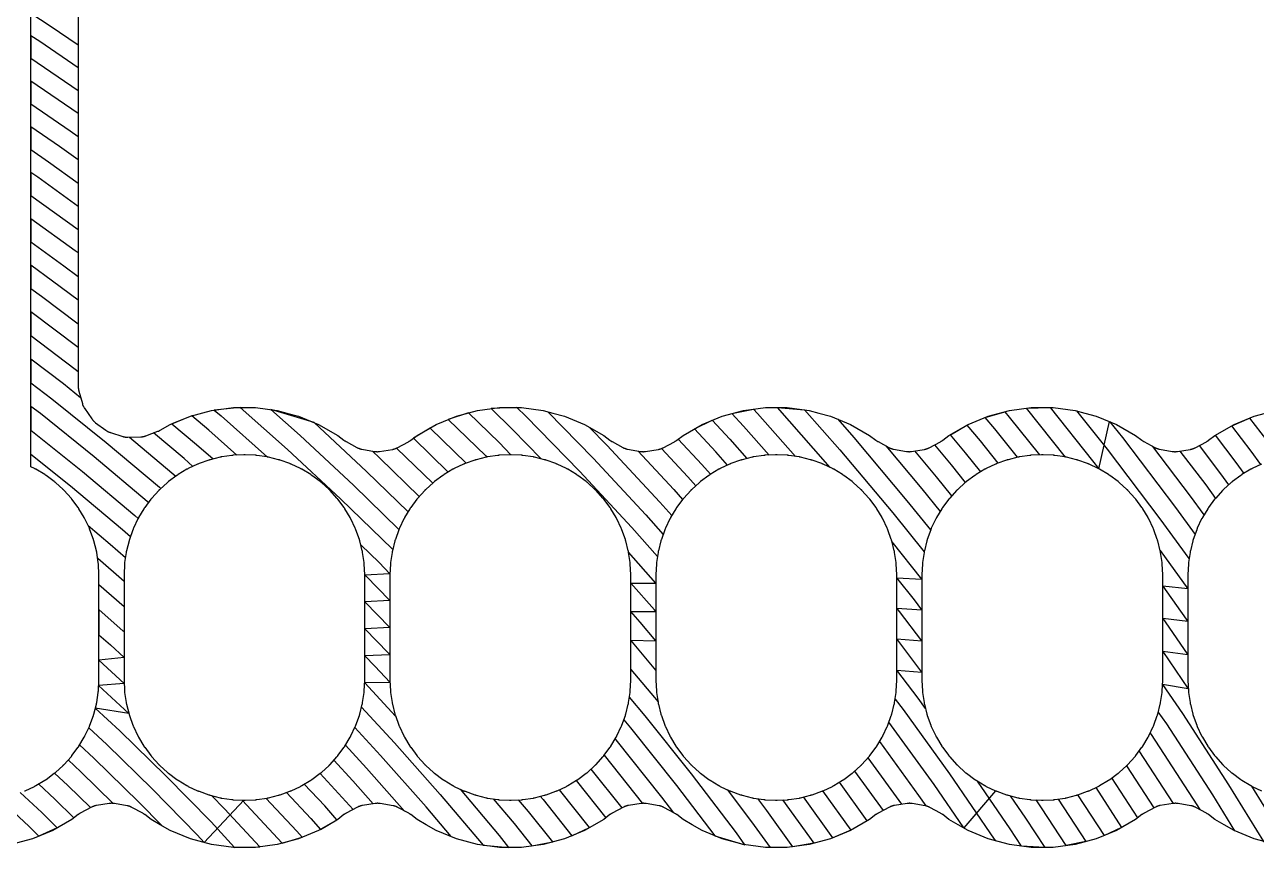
# Model space of a CAD drawing. Header units: metres. Extents: x 100 to 171, y -146 to -25.
# Drawn here: x 126.04 to 137.8, y -73.22 to -65.36 of the extents above; entities that cross this region are included whole.
import ezdxf

# ---------------------------------------------------------------- set-up
doc = ezdxf.new("R2010")
doc.units = ezdxf.units.M

msp = doc.modelspace()

# ---------------------------------------------------------------- linework, layer by layer
for points in [[(126.551, -64.925), (126.551, -68.782), (126.551, -68.786), (126.551, -68.79), (126.553, -68.831), (126.553, -68.835), (126.554, -68.839), (126.554, -68.842), (126.555, -68.846), (126.555, -68.85), (126.556, -68.853), (126.557, -68.857), (126.557, -68.86), (126.558, -68.864), (126.592, -68.982), (126.593, -68.986), (126.594, -68.99), (126.595, -68.993), (126.597, -68.997), (126.598, -69), (126.6, -69.004), (126.601, -69.007), (126.603, -69.011), (126.605, -69.014), (126.607, -69.017), (126.609, -69.021), (126.611, -69.024), (126.613, -69.027), (126.683, -69.128), (126.685, -69.131), (126.688, -69.134), (126.69, -69.137), (126.692, -69.14), (126.695, -69.143), (126.698, -69.146), (126.7, -69.149), (126.703, -69.151), (126.706, -69.154), (126.709, -69.157), (126.712, -69.159), (126.715, -69.161), (126.718, -69.164), (126.817, -69.237), (126.82, -69.239), (126.823, -69.241), (126.826, -69.243), (126.83, -69.245), (126.833, -69.247), (126.836, -69.249), (126.84, -69.25), (126.843, -69.252), (126.847, -69.254), (126.85, -69.255), (126.854, -69.256), (126.857, -69.258), (126.861, -69.259), (126.978, -69.296), (126.982, -69.297), (126.986, -69.298), (126.989, -69.299), (126.993, -69.299), (126.997, -69.3), (127.001, -69.301), (127.004, -69.301), (127.008, -69.302), (127.012, -69.302), (127.016, -69.302), (127.02, -69.302), (127.023, -69.302), (127.027, -69.302), (127.15, -69.299), (127.154, -69.299), (127.158, -69.299), (127.162, -69.298), (127.166, -69.298), (127.169, -69.297), (127.173, -69.297), (127.177, -69.296), (127.181, -69.295), (127.184, -69.294), (127.188, -69.293), (127.192, -69.292), (127.195, -69.291), (127.199, -69.29), (127.314, -69.246), (127.317, -69.245), (127.321, -69.244), (127.324, -69.242), (127.327, -69.241), (127.33, -69.239), (127.333, -69.238), (127.336, -69.236), (127.431, -69.181), (127.624, -69.101), (127.827, -69.047), (128.035, -69.019), (128.245, -69.019), (128.453, -69.047), (128.546, -69.072), (128.656, -69.101), (128.849, -69.181), (129.031, -69.286), (129.091, -69.332), (129.094, -69.335), (129.097, -69.337), (129.101, -69.339), (129.104, -69.341), (129.107, -69.343), (129.111, -69.345), (129.215, -69.401), (129.218, -69.403), (129.221, -69.405), (129.225, -69.406), (129.228, -69.408), (129.232, -69.409), (129.235, -69.411), (129.239, -69.412), (129.242, -69.413), (129.246, -69.414), (129.249, -69.415), (129.253, -69.416), (129.257, -69.417), (129.26, -69.417), (129.382, -69.438), (129.385, -69.439), (129.389, -69.44), (129.393, -69.44), (129.397, -69.44), (129.401, -69.44), (129.404, -69.441), (129.408, -69.441), (129.412, -69.441), (129.416, -69.44), (129.42, -69.44), (129.423, -69.44), (129.427, -69.439), (129.431, -69.439), (129.553, -69.419), (129.556, -69.419), (129.56, -69.418), (129.564, -69.417), (129.568, -69.416), (129.571, -69.415), (129.575, -69.414), (129.578, -69.413), (129.582, -69.411), (129.586, -69.41), (129.589, -69.409), (129.593, -69.407), (129.596, -69.405), (129.599, -69.404), (129.708, -69.346), (129.711, -69.344), (129.714, -69.342), (129.717, -69.34), (129.72, -69.339), (129.723, -69.337), (129.726, -69.334), (129.729, -69.332), (129.789, -69.286), (129.971, -69.181), (130.164, -69.101), (130.367, -69.047), (130.575, -69.019), (130.785, -69.019), (130.993, -69.047), (131.086, -69.072), (131.196, -69.101), (131.389, -69.181), (131.571, -69.286), (131.631, -69.332), (131.634, -69.335), (131.637, -69.337), (131.641, -69.339), (131.644, -69.341), (131.647, -69.343), (131.651, -69.345), (131.755, -69.401), (131.758, -69.403), (131.761, -69.405), (131.765, -69.406), (131.768, -69.408), (131.772, -69.409), (131.775, -69.411), (131.779, -69.412), (131.782, -69.413), (131.786, -69.414), (131.789, -69.415), (131.793, -69.416), (131.797, -69.417), (131.8, -69.417), (131.922, -69.438), (131.925, -69.439), (131.929, -69.44), (131.933, -69.44), (131.937, -69.44), (131.941, -69.44), (131.944, -69.441), (131.948, -69.441), (131.952, -69.441), (131.956, -69.44), (131.96, -69.44), (131.963, -69.44), (131.967, -69.439), (131.971, -69.439), (132.093, -69.419), (132.096, -69.419), (132.1, -69.418), (132.104, -69.417), (132.108, -69.416), (132.111, -69.415), (132.115, -69.414), (132.118, -69.413), (132.122, -69.411), (132.126, -69.41), (132.129, -69.409), (132.133, -69.407), (132.136, -69.405), (132.139, -69.404), (132.248, -69.346), (132.251, -69.344), (132.254, -69.342), (132.257, -69.34), (132.26, -69.339), (132.263, -69.337), (132.266, -69.334), (132.269, -69.332), (132.329, -69.286), (132.511, -69.181), (132.704, -69.101), (132.907, -69.047), (133.115, -69.019), (133.325, -69.019), (133.533, -69.047), (133.626, -69.072), (133.736, -69.101), (133.929, -69.181), (134.111, -69.286), (134.171, -69.332), (134.174, -69.335), (134.177, -69.337), (134.181, -69.339), (134.184, -69.341), (134.187, -69.343), (134.191, -69.345), (134.295, -69.401), (134.298, -69.403), (134.301, -69.405), (134.305, -69.406), (134.308, -69.408), (134.312, -69.409), (134.315, -69.411), (134.319, -69.412), (134.322, -69.413), (134.326, -69.414), (134.329, -69.415), (134.333, -69.416), (134.337, -69.417), (134.34, -69.417), (134.462, -69.438), (134.465, -69.439), (134.469, -69.44), (134.473, -69.44), (134.477, -69.44), (134.481, -69.44), (134.484, -69.441), (134.488, -69.441), (134.492, -69.441), (134.496, -69.44), (134.5, -69.44), (134.503, -69.44), (134.507, -69.439), (134.511, -69.439), (134.633, -69.419), (134.636, -69.419), (134.64, -69.418), (134.644, -69.417), (134.648, -69.416), (134.651, -69.415), (134.655, -69.414), (134.658, -69.413), (134.662, -69.411), (134.666, -69.41), (134.669, -69.409), (134.673, -69.407), (134.676, -69.405), (134.679, -69.404), (134.788, -69.346), (134.791, -69.344), (134.794, -69.342), (134.797, -69.34), (134.8, -69.339), (134.803, -69.337), (134.806, -69.334), (134.809, -69.332), (134.869, -69.286), (135.051, -69.181), (135.244, -69.101), (135.447, -69.047), (135.655, -69.019), (135.865, -69.019), (136.073, -69.047), (136.166, -69.072), (136.276, -69.101), (136.469, -69.181), (136.651, -69.286), (136.711, -69.332), (136.714, -69.335), (136.717, -69.337), (136.721, -69.339), (136.724, -69.341), (136.727, -69.343), (136.731, -69.345), (136.835, -69.401), (136.838, -69.403), (136.841, -69.405), (136.845, -69.406), (136.848, -69.408), (136.852, -69.409), (136.855, -69.411), (136.859, -69.412), (136.862, -69.413), (136.866, -69.414), (136.869, -69.415), (136.873, -69.416), (136.877, -69.417), (136.88, -69.417), (137.002, -69.438), (137.005, -69.439), (137.009, -69.44), (137.013, -69.44), (137.017, -69.44), (137.021, -69.44), (137.024, -69.441), (137.028, -69.441), (137.032, -69.441), (137.036, -69.44), (137.04, -69.44), (137.043, -69.44), (137.047, -69.439), (137.051, -69.439), (137.173, -69.419), (137.176, -69.419), (137.18, -69.418), (137.184, -69.417), (137.188, -69.416), (137.191, -69.415), (137.195, -69.414), (137.198, -69.413), (137.202, -69.411), (137.206, -69.41), (137.209, -69.409), (137.213, -69.407), (137.216, -69.405), (137.219, -69.404), (137.328, -69.346), (137.331, -69.344), (137.334, -69.342), (137.337, -69.34), (137.34, -69.339), (137.343, -69.337), (137.346, -69.334), (137.349, -69.332), (137.409, -69.286), (137.591, -69.181), (137.784, -69.101), (137.987, -69.047)], [(126.04, -72.682), (126.043, -72.681), (126.047, -72.679), (126.135, -72.638), (126.139, -72.636), (126.142, -72.634), (126.145, -72.632), (126.148, -72.631), (126.233, -72.58), (126.236, -72.578), (126.239, -72.576), (126.242, -72.574), (126.245, -72.572), (126.324, -72.513), (126.327, -72.511), (126.33, -72.509), (126.332, -72.507), (126.335, -72.504), (126.408, -72.438), (126.41, -72.436), (126.413, -72.433), (126.416, -72.431), (126.418, -72.428), (126.484, -72.355), (126.487, -72.352), (126.489, -72.35), (126.491, -72.347), (126.493, -72.344), (126.552, -72.265), (126.554, -72.262), (126.556, -72.259), (126.558, -72.256), (126.56, -72.253), (126.611, -72.169), (126.612, -72.165), (126.614, -72.162), (126.616, -72.159), (126.617, -72.156), (126.659, -72.067), (126.661, -72.063), (126.662, -72.06), (126.664, -72.057), (126.665, -72.053), (126.698, -71.961), (126.699, -71.957), (126.7, -71.954), (126.701, -71.95), (126.702, -71.947), (126.726, -71.852), (126.727, -71.848), (126.728, -71.844), (126.729, -71.841), (126.729, -71.837), (126.744, -71.74), (126.744, -71.736), (126.744, -71.733), (126.745, -71.729), (126.745, -71.725), (126.75, -71.627), (126.75, -71.624), (126.75, -71.62), (126.75, -70.62), (126.75, -70.616), (126.75, -70.613), (126.745, -70.515), (126.745, -70.511), (126.744, -70.507), (126.744, -70.504), (126.744, -70.5), (126.729, -70.403), (126.729, -70.399), (126.728, -70.396), (126.727, -70.392), (126.726, -70.388), (126.702, -70.293), (126.701, -70.29), (126.7, -70.286), (126.699, -70.283), (126.698, -70.279), (126.665, -70.187), (126.664, -70.183), (126.662, -70.18), (126.661, -70.177), (126.659, -70.173), (126.617, -70.084), (126.616, -70.081), (126.614, -70.078), (126.612, -70.075), (126.611, -70.071), (126.56, -69.987), (126.558, -69.984), (126.556, -69.981), (126.554, -69.978), (126.552, -69.975), (126.493, -69.896), (126.491, -69.893), (126.489, -69.89), (126.487, -69.888), (126.484, -69.885), (126.418, -69.812), (126.416, -69.809), (126.413, -69.807), (126.41, -69.804), (126.408, -69.802), (126.335, -69.736), (126.332, -69.733), (126.33, -69.731), (126.327, -69.729), (126.324, -69.727), (126.245, -69.668), (126.242, -69.666), (126.239, -69.664), (126.236, -69.662), (126.233, -69.66), (126.148, -69.609), (126.145, -69.608), (126.142, -69.606), (126.139, -69.604), (126.135, -69.602), (126.1, -69.586), (126.1, -65)], [(126.1, -65.253), (126.285, -65.373), (126.551, -65.556), (126.551, -65.774), (126.185, -65.523), (126.1, -65.468), (126.1, -65.683), (126.551, -65.992), (126.551, -66.21), (126.1, -65.901), (126.1, -66.12), (126.477, -66.378), (126.551, -66.431), (126.551, -66.653), (126.373, -66.525), (126.1, -66.338), (126.1, -66.556), (126.27, -66.673), (126.551, -66.876), (126.551, -67.098), (126.166, -66.82), (126.1, -66.775), (126.1, -66.994), (126.551, -67.32), (126.551, -67.543), (126.523, -67.522), (126.1, -67.216), (126.1, -67.438), (126.416, -67.666), (126.551, -67.769), (126.551, -67.995), (126.308, -67.811), (126.1, -67.66), (126.1, -67.883), (126.201, -67.955), (126.551, -68.221), (126.551, -68.447), (126.1, -68.105), (126.1, -68.331), (126.523, -68.653), (126.551, -68.675)], [(126.576, -68.926), (126.412, -68.794), (126.1, -68.557), (126.1, -68.783), (126.301, -68.936), (126.82, -69.352), (127.329, -69.78), (127.343, -69.792)], [(127.224, -69.927), (127.212, -69.916), (126.706, -69.491), (126.191, -69.078), (126.1, -69.009), (126.1, -69.236), (126.592, -69.63), (127.094, -70.052), (127.125, -70.08)], [(129.557, -70.376), (129.554, -70.373), (129.059, -69.891), (128.552, -69.42), (128.1, -69.019), (127.852, -69.044), (127.917, -69.098), (128.362, -69.492)], [(129.703, -70.016), (129.307, -69.63), (128.805, -69.163), (128.393, -69.039), (128.673, -69.287), (129.183, -69.76), (129.616, -70.183)], [(132.085, -70.442), (131.841, -70.166), (131.34, -69.627), (130.827, -69.101), (130.743, -69.019), (130.496, -69.03), (130.699, -69.228), (130.974, -69.509)], [(133.15, -69.473), (132.908, -69.199), (132.795, -69.077), (133.001, -69.035), (133.041, -69.078), (133.402, -69.486)], [(133.734, -69.592), (133.691, -69.541), (133.23, -69.019), (133.489, -69.041), (133.827, -69.424), (134.332, -70.024), (134.632, -70.398)], [(135.981, -69.492), (135.608, -69.026), (135.834, -69.019), (136.241, -69.529), (136.299, -69.604), (136.402, -69.154), (136.525, -69.307), (137.032, -69.973), (137.219, -70.232)], [(137.162, -70.461), (136.887, -70.081), (136.383, -69.418), (136.09, -69.051)], [(128.069, -69.473), (127.799, -69.235), (127.637, -69.098), (127.448, -69.174), (127.682, -69.371), (127.84, -69.511)], [(130.684, -69.47), (130.572, -69.355), (130.28, -69.07), (130.087, -69.133), (130.445, -69.482), (130.454, -69.492)], [(131.037, -69.059), (131.471, -69.503), (131.974, -70.045), (132.139, -70.231)], [(132.755, -69.569), (132.641, -69.441), (132.439, -69.223), (132.608, -69.141), (132.775, -69.32), (132.939, -69.506)], [(134.694, -70.188), (134.471, -69.91), (133.964, -69.306), (133.81, -69.132)], [(135.523, -69.495), (135.306, -69.224), (135.213, -69.114), (135.402, -69.059), (135.445, -69.11), (135.734, -69.471)], [(137.846, -69.564), (137.755, -69.437), (137.57, -69.194), (137.74, -69.12), (137.9, -69.33), (138.026, -69.504)], [(127.648, -69.582), (127.564, -69.507), (127.273, -69.262)], [(130.257, -69.551), (129.913, -69.215), (129.755, -69.312), (130.087, -69.636)], [(132.221, -70.052), (132.108, -69.924), (131.601, -69.379), (131.433, -69.207)], [(135.172, -69.633), (135.028, -69.453), (134.882, -69.279), (135.04, -69.188), (135.167, -69.339), (135.337, -69.551)], [(137.412, -69.284), (137.61, -69.544), (137.686, -69.649)], [(127.041, -69.302), (127.447, -69.644), (127.484, -69.676)], [(132.284, -69.321), (132.508, -69.562), (132.592, -69.657)], [(134.266, -69.386), (134.611, -69.795), (134.785, -70.013)], [(134.729, -69.377), (134.889, -69.567), (135.024, -69.736)], [(137.306, -70.044), (137.177, -69.866), (136.815, -69.391)], [(137.542, -69.757), (137.466, -69.652), (137.26, -69.382)], [(127.051, -70.254), (126.976, -70.189), (126.478, -69.769), (126.1, -69.467)], [(128.133, -72.77), (128.136, -72.77), (128.14, -72.77), (128.144, -72.77), (128.147, -72.77), (128.245, -72.765), (128.249, -72.765), (128.253, -72.764), (128.256, -72.764), (128.26, -72.764), (128.357, -72.749), (128.361, -72.749), (128.364, -72.748), (128.368, -72.747), (128.371, -72.746), (128.467, -72.722), (128.47, -72.722), (128.474, -72.72), (128.477, -72.719), (128.481, -72.718), (128.573, -72.685), (128.577, -72.684), (128.58, -72.682), (128.583, -72.681), (128.587, -72.679), (128.675, -72.638), (128.679, -72.636), (128.682, -72.634), (128.685, -72.632), (128.688, -72.631), (128.773, -72.58), (128.776, -72.578), (128.779, -72.576), (128.782, -72.574), (128.785, -72.572), (128.864, -72.513), (128.867, -72.511), (128.87, -72.509), (128.872, -72.507), (128.875, -72.504), (128.948, -72.438), (128.95, -72.436), (128.953, -72.433), (128.956, -72.431), (128.958, -72.428), (129.024, -72.355), (129.027, -72.352), (129.029, -72.35), (129.031, -72.347), (129.033, -72.344), (129.092, -72.265), (129.094, -72.262), (129.096, -72.259), (129.098, -72.256), (129.1, -72.253), (129.151, -72.169), (129.152, -72.165), (129.154, -72.162), (129.156, -72.159), (129.157, -72.156), (129.199, -72.067), (129.201, -72.063), (129.202, -72.06), (129.204, -72.057), (129.205, -72.053), (129.238, -71.961), (129.239, -71.957), (129.24, -71.954), (129.241, -71.95), (129.242, -71.947), (129.266, -71.852), (129.267, -71.848), (129.268, -71.844), (129.269, -71.841), (129.269, -71.837), (129.284, -71.74), (129.284, -71.736), (129.284, -71.733), (129.285, -71.729), (129.285, -71.725), (129.29, -71.627), (129.29, -71.624), (129.29, -71.62), (129.29, -70.62), (129.29, -70.616), (129.29, -70.613), (129.285, -70.515), (129.285, -70.511), (129.284, -70.507), (129.284, -70.504), (129.284, -70.5), (129.269, -70.403), (129.269, -70.399), (129.268, -70.396), (129.267, -70.392), (129.266, -70.388), (129.242, -70.293), (129.241, -70.29), (129.24, -70.286), (129.239, -70.283), (129.238, -70.279), (129.205, -70.187), (129.204, -70.183), (129.202, -70.18), (129.201, -70.177), (129.199, -70.173), (129.157, -70.084), (129.156, -70.081), (129.154, -70.078), (129.152, -70.075), (129.151, -70.071), (129.1, -69.987), (129.098, -69.984), (129.096, -69.981), (129.094, -69.978), (129.092, -69.975), (129.033, -69.896), (129.031, -69.893), (129.029, -69.89), (129.027, -69.888), (129.024, -69.885), (128.958, -69.812), (128.956, -69.809), (128.953, -69.807), (128.95, -69.804), (128.948, -69.802), (128.875, -69.736), (128.872, -69.733), (128.87, -69.731), (128.867, -69.729), (128.864, -69.727), (128.785, -69.668), (128.782, -69.666), (128.779, -69.664), (128.776, -69.662), (128.773, -69.66), (128.688, -69.609), (128.685, -69.608), (128.682, -69.606), (128.679, -69.604), (128.675, -69.602), (128.587, -69.561), (128.583, -69.559), (128.58, -69.558), (128.577, -69.556), (128.573, -69.555), (128.481, -69.522), (128.477, -69.521), (128.474, -69.52), (128.47, -69.518), (128.467, -69.518), (128.371, -69.494), (128.368, -69.493), (128.364, -69.492), (128.361, -69.491), (128.357, -69.491), (128.26, -69.476), (128.256, -69.476), (128.253, -69.476), (128.249, -69.475), (128.245, -69.475), (128.147, -69.47), (128.144, -69.47), (128.14, -69.47), (128.136, -69.47), (128.133, -69.47), (128.035, -69.475), (128.031, -69.475), (128.027, -69.476), (128.024, -69.476), (128.02, -69.476), (127.923, -69.491), (127.919, -69.491), (127.916, -69.492), (127.912, -69.493), (127.908, -69.494), (127.813, -69.518), (127.81, -69.518), (127.806, -69.52), (127.803, -69.521), (127.799, -69.522), (127.707, -69.555), (127.703, -69.556), (127.7, -69.558), (127.696, -69.559), (127.693, -69.561), (127.604, -69.602), (127.601, -69.604), (127.598, -69.606), (127.595, -69.608), (127.591, -69.609), (127.507, -69.66), (127.504, -69.662), (127.501, -69.664), (127.498, -69.666), (127.495, -69.668), (127.416, -69.727), (127.413, -69.729), (127.41, -69.731), (127.408, -69.733), (127.405, -69.736), (127.332, -69.802), (127.329, -69.804), (127.327, -69.807), (127.324, -69.809), (127.322, -69.812), (127.256, -69.885), (127.253, -69.888), (127.251, -69.89), (127.249, -69.893), (127.246, -69.896), (127.188, -69.975), (127.186, -69.978), (127.184, -69.981), (127.182, -69.984), (127.18, -69.987), (127.129, -70.071), (127.128, -70.075), (127.126, -70.078), (127.124, -70.081), (127.122, -70.084), (127.08, -70.173), (127.079, -70.177), (127.077, -70.18), (127.076, -70.183), (127.075, -70.187), (127.042, -70.279), (127.041, -70.283), (127.039, -70.286), (127.038, -70.29), (127.038, -70.293), (127.014, -70.388), (127.013, -70.392), (127.012, -70.396), (127.011, -70.399), (127.011, -70.403), (126.996, -70.5), (126.996, -70.504), (126.995, -70.507), (126.995, -70.511), (126.995, -70.515), (126.99, -70.613), (126.99, -70.616), (126.99, -70.62), (126.99, -71.62), (126.99, -71.624), (126.99, -71.627), (126.995, -71.725), (126.995, -71.729), (126.995, -71.733), (126.996, -71.736), (126.996, -71.74), (127.011, -71.837), (127.011, -71.841), (127.012, -71.844), (127.013, -71.848), (127.014, -71.852), (127.038, -71.947), (127.038, -71.95), (127.039, -71.954), (127.041, -71.957), (127.042, -71.961), (127.075, -72.053), (127.076, -72.057), (127.077, -72.06), (127.079, -72.063), (127.08, -72.067), (127.122, -72.156), (127.124, -72.159), (127.126, -72.162), (127.128, -72.165), (127.129, -72.169), (127.18, -72.253), (127.182, -72.256), (127.184, -72.259), (127.186, -72.262), (127.188, -72.265), (127.246, -72.344), (127.249, -72.347), (127.251, -72.35), (127.253, -72.352), (127.256, -72.355), (127.322, -72.428), (127.324, -72.431), (127.327, -72.433), (127.329, -72.436), (127.332, -72.438), (127.405, -72.504), (127.408, -72.507), (127.41, -72.509), (127.413, -72.511), (127.416, -72.513), (127.495, -72.572), (127.498, -72.574), (127.501, -72.576), (127.504, -72.578), (127.507, -72.58), (127.591, -72.631), (127.595, -72.632), (127.598, -72.634), (127.601, -72.636), (127.604, -72.638), (127.693, -72.679), (127.696, -72.681), (127.7, -72.682), (127.703, -72.684), (127.707, -72.685), (127.799, -72.718), (127.803, -72.719), (127.806, -72.72), (127.81, -72.722), (127.813, -72.722), (127.908, -72.746), (127.912, -72.747), (127.916, -72.748), (127.919, -72.749), (127.923, -72.749), (128.02, -72.764), (128.024, -72.764), (128.027, -72.764), (128.031, -72.765), (128.035, -72.765), (128.133, -72.77), (127.757, -73.174), (127.69, -73.102), (127.263, -72.664), (126.825, -72.237), (126.654, -72.078)], [(129.362, -69.435), (129.431, -69.499), (129.81, -69.869)], [(130.233, -72.679), (130.236, -72.681), (130.24, -72.682), (130.243, -72.684), (130.247, -72.685), (130.339, -72.718), (130.343, -72.719), (130.346, -72.72), (130.35, -72.722), (130.353, -72.722), (130.448, -72.746), (130.452, -72.747), (130.456, -72.748), (130.459, -72.749), (130.463, -72.749), (130.56, -72.764), (130.564, -72.764), (130.567, -72.764), (130.571, -72.765), (130.575, -72.765), (130.673, -72.77), (130.676, -72.77), (130.68, -72.77), (130.684, -72.77), (130.687, -72.77), (130.785, -72.765), (130.789, -72.765), (130.793, -72.764), (130.796, -72.764), (130.8, -72.764), (130.897, -72.749), (130.901, -72.749), (130.904, -72.748), (130.908, -72.747), (130.911, -72.746), (131.007, -72.722), (131.01, -72.722), (131.014, -72.72), (131.017, -72.719), (131.021, -72.718), (131.113, -72.685), (131.117, -72.684), (131.12, -72.682), (131.123, -72.681), (131.127, -72.679), (131.215, -72.638), (131.219, -72.636), (131.222, -72.634), (131.225, -72.632), (131.228, -72.631), (131.313, -72.58), (131.316, -72.578), (131.319, -72.576), (131.322, -72.574), (131.325, -72.572), (131.404, -72.513), (131.407, -72.511), (131.41, -72.509), (131.412, -72.507), (131.415, -72.504), (131.488, -72.438), (131.49, -72.436), (131.493, -72.433), (131.496, -72.431), (131.498, -72.428), (131.564, -72.355), (131.567, -72.352), (131.569, -72.35), (131.571, -72.347), (131.573, -72.344), (131.632, -72.265), (131.634, -72.262), (131.636, -72.259), (131.638, -72.256), (131.64, -72.253), (131.691, -72.169), (131.692, -72.165), (131.694, -72.162), (131.696, -72.159), (131.697, -72.156), (131.739, -72.067), (131.741, -72.063), (131.742, -72.06), (131.744, -72.057), (131.745, -72.053), (131.778, -71.961), (131.779, -71.957), (131.78, -71.954), (131.781, -71.95), (131.782, -71.947), (131.806, -71.852), (131.807, -71.848), (131.808, -71.844), (131.809, -71.841), (131.809, -71.837), (131.824, -71.74), (131.824, -71.736), (131.824, -71.733), (131.825, -71.729), (131.825, -71.725), (131.83, -71.627), (131.83, -71.624), (131.83, -71.62), (131.83, -70.62), (131.83, -70.616), (131.83, -70.613), (131.825, -70.515), (131.825, -70.511), (131.824, -70.507), (131.824, -70.504), (131.824, -70.5), (131.809, -70.403), (131.809, -70.399), (131.808, -70.396), (131.807, -70.392), (131.806, -70.388), (131.782, -70.293), (131.781, -70.29), (131.78, -70.286), (131.779, -70.283), (131.778, -70.279), (131.745, -70.187), (131.744, -70.183), (131.742, -70.18), (131.741, -70.177), (131.739, -70.173), (131.697, -70.084), (131.696, -70.081), (131.694, -70.078), (131.692, -70.075), (131.691, -70.071), (131.64, -69.987), (131.638, -69.984), (131.636, -69.981), (131.634, -69.978), (131.632, -69.975), (131.573, -69.896), (131.571, -69.893), (131.569, -69.89), (131.567, -69.888), (131.564, -69.885), (131.498, -69.812), (131.496, -69.809), (131.493, -69.807), (131.49, -69.804), (131.488, -69.802), (131.415, -69.736), (131.412, -69.733), (131.41, -69.731), (131.407, -69.729), (131.404, -69.727), (131.325, -69.668), (131.322, -69.666), (131.319, -69.664), (131.316, -69.662), (131.313, -69.66), (131.228, -69.609), (131.225, -69.608), (131.222, -69.606), (131.219, -69.604), (131.215, -69.602), (131.127, -69.561), (131.123, -69.559), (131.12, -69.558), (131.117, -69.556), (131.113, -69.555), (131.021, -69.522), (131.017, -69.521), (131.014, -69.52), (131.01, -69.518), (131.007, -69.518), (130.911, -69.494), (130.908, -69.493), (130.904, -69.492), (130.901, -69.491), (130.897, -69.491), (130.8, -69.476), (130.796, -69.476), (130.793, -69.476), (130.789, -69.475), (130.785, -69.475), (130.687, -69.47), (130.684, -69.47), (130.68, -69.47), (130.676, -69.47), (130.673, -69.47), (130.575, -69.475), (130.571, -69.475), (130.567, -69.476), (130.564, -69.476), (130.56, -69.476), (130.463, -69.491), (130.459, -69.491), (130.456, -69.492), (130.452, -69.493), (130.448, -69.494), (130.353, -69.518), (130.35, -69.518), (130.346, -69.52), (130.343, -69.521), (130.339, -69.522), (130.247, -69.555), (130.243, -69.556), (130.24, -69.558), (130.236, -69.559), (130.233, -69.561), (130.144, -69.602), (130.141, -69.604), (130.138, -69.606), (130.135, -69.608), (130.131, -69.609), (130.047, -69.66), (130.044, -69.662), (130.041, -69.664), (130.038, -69.666), (130.035, -69.668), (129.956, -69.727), (129.953, -69.729), (129.95, -69.731), (129.948, -69.733), (129.945, -69.736), (129.872, -69.802), (129.869, -69.804), (129.867, -69.807), (129.864, -69.809), (129.862, -69.812), (129.796, -69.885), (129.793, -69.888), (129.791, -69.89), (129.789, -69.893), (129.786, -69.896), (129.728, -69.975), (129.726, -69.978), (129.724, -69.981), (129.722, -69.984), (129.72, -69.987), (129.669, -70.071), (129.668, -70.075), (129.666, -70.078), (129.664, -70.081), (129.662, -70.084), (129.62, -70.173), (129.619, -70.177), (129.617, -70.18), (129.616, -70.183), (129.615, -70.187), (129.582, -70.279), (129.581, -70.283), (129.579, -70.286), (129.578, -70.29), (129.578, -70.293), (129.554, -70.388), (129.553, -70.392), (129.552, -70.396), (129.551, -70.399), (129.551, -70.403), (129.536, -70.5), (129.536, -70.504), (129.535, -70.507), (129.535, -70.511), (129.535, -70.515), (129.53, -70.613), (129.53, -70.616), (129.53, -70.62), (129.53, -71.62), (129.53, -71.624), (129.53, -71.627), (129.535, -71.725), (129.535, -71.729), (129.535, -71.733), (129.536, -71.736), (129.536, -71.74), (129.551, -71.837), (129.551, -71.841), (129.552, -71.844), (129.553, -71.848), (129.554, -71.852), (129.578, -71.947), (129.578, -71.95), (129.579, -71.954), (129.581, -71.957), (129.582, -71.961), (129.615, -72.053), (129.616, -72.057), (129.617, -72.06), (129.619, -72.063), (129.62, -72.067), (129.662, -72.156), (129.664, -72.159), (129.666, -72.162), (129.668, -72.165), (129.669, -72.169), (129.72, -72.253), (129.722, -72.256), (129.724, -72.259), (129.726, -72.262), (129.728, -72.265), (129.786, -72.344), (129.789, -72.347), (129.791, -72.35), (129.793, -72.352), (129.796, -72.355), (129.862, -72.428), (129.864, -72.431), (129.867, -72.433), (129.869, -72.436), (129.872, -72.438), (129.945, -72.504), (129.948, -72.507), (129.95, -72.509), (129.953, -72.511), (129.956, -72.513), (130.035, -72.572), (130.038, -72.574), (130.041, -72.576), (130.044, -72.578), (130.047, -72.58), (130.131, -72.631), (130.135, -72.632), (130.138, -72.634), (130.141, -72.636), (130.144, -72.638), (130.233, -72.679)], [(129.938, -69.742), (129.594, -69.406)], [(131.898, -69.434), (132.241, -69.803), (132.325, -69.898)], [(132.773, -72.679), (132.776, -72.681), (132.78, -72.682), (132.783, -72.684), (132.787, -72.685), (132.879, -72.718), (132.883, -72.719), (132.886, -72.72), (132.89, -72.722), (132.893, -72.722), (132.988, -72.746), (132.992, -72.747), (132.996, -72.748), (132.999, -72.749), (133.003, -72.749), (133.1, -72.764), (133.104, -72.764), (133.107, -72.764), (133.111, -72.765), (133.115, -72.765), (133.213, -72.77), (133.216, -72.77), (133.22, -72.77), (133.224, -72.77), (133.227, -72.77), (133.325, -72.765), (133.329, -72.765), (133.333, -72.764), (133.336, -72.764), (133.34, -72.764), (133.437, -72.749), (133.441, -72.749), (133.444, -72.748), (133.448, -72.747), (133.451, -72.746), (133.547, -72.722), (133.55, -72.722), (133.554, -72.72), (133.557, -72.719), (133.561, -72.718), (133.653, -72.685), (133.657, -72.684), (133.66, -72.682), (133.663, -72.681), (133.667, -72.679), (133.755, -72.638), (133.759, -72.636), (133.762, -72.634), (133.765, -72.632), (133.768, -72.631), (133.853, -72.58), (133.856, -72.578), (133.859, -72.576), (133.862, -72.574), (133.865, -72.572), (133.944, -72.513), (133.947, -72.511), (133.95, -72.509), (133.952, -72.507), (133.955, -72.504), (134.028, -72.438), (134.03, -72.436), (134.033, -72.433), (134.036, -72.431), (134.038, -72.428), (134.104, -72.355), (134.107, -72.352), (134.109, -72.35), (134.111, -72.347), (134.113, -72.344), (134.172, -72.265), (134.174, -72.262), (134.176, -72.259), (134.178, -72.256), (134.18, -72.253), (134.231, -72.169), (134.232, -72.165), (134.234, -72.162), (134.236, -72.159), (134.237, -72.156), (134.279, -72.067), (134.281, -72.063), (134.282, -72.06), (134.284, -72.057), (134.285, -72.053), (134.318, -71.961), (134.319, -71.957), (134.32, -71.954), (134.321, -71.95), (134.322, -71.947), (134.346, -71.852), (134.347, -71.848), (134.348, -71.844), (134.349, -71.841), (134.349, -71.837), (134.364, -71.74), (134.364, -71.736), (134.364, -71.733), (134.365, -71.729), (134.365, -71.725), (134.37, -71.627), (134.37, -71.624), (134.37, -71.62), (134.37, -70.62), (134.37, -70.616), (134.37, -70.613), (134.365, -70.515), (134.365, -70.511), (134.364, -70.507), (134.364, -70.504), (134.364, -70.5), (134.349, -70.403), (134.349, -70.399), (134.348, -70.396), (134.347, -70.392), (134.346, -70.388), (134.322, -70.293), (134.321, -70.29), (134.32, -70.286), (134.319, -70.283), (134.318, -70.279), (134.285, -70.187), (134.284, -70.183), (134.282, -70.18), (134.281, -70.177), (134.279, -70.173), (134.237, -70.084), (134.236, -70.081), (134.234, -70.078), (134.232, -70.075), (134.231, -70.071), (134.18, -69.987), (134.178, -69.984), (134.176, -69.981), (134.174, -69.978), (134.172, -69.975), (134.113, -69.896), (134.111, -69.893), (134.109, -69.89), (134.107, -69.888), (134.104, -69.885), (134.038, -69.812), (134.036, -69.809), (134.033, -69.807), (134.03, -69.804), (134.028, -69.802), (133.955, -69.736), (133.952, -69.733), (133.95, -69.731), (133.947, -69.729), (133.944, -69.727), (133.865, -69.668), (133.862, -69.666), (133.859, -69.664), (133.856, -69.662), (133.853, -69.66), (133.768, -69.609), (133.765, -69.608), (133.762, -69.606), (133.759, -69.604), (133.755, -69.602), (133.667, -69.561), (133.663, -69.559), (133.66, -69.558), (133.657, -69.556), (133.653, -69.555), (133.561, -69.522), (133.557, -69.521), (133.554, -69.52), (133.55, -69.518), (133.547, -69.518), (133.451, -69.494), (133.448, -69.493), (133.444, -69.492), (133.441, -69.491), (133.437, -69.491), (133.34, -69.476), (133.336, -69.476), (133.333, -69.476), (133.329, -69.475), (133.325, -69.475), (133.227, -69.47), (133.224, -69.47), (133.22, -69.47), (133.216, -69.47), (133.213, -69.47), (133.115, -69.475), (133.111, -69.475), (133.107, -69.476), (133.104, -69.476), (133.1, -69.476), (133.003, -69.491), (132.999, -69.491), (132.996, -69.492), (132.992, -69.493), (132.988, -69.494), (132.893, -69.518), (132.89, -69.518), (132.886, -69.52), (132.883, -69.521), (132.879, -69.522), (132.787, -69.555), (132.783, -69.556), (132.78, -69.558), (132.776, -69.559), (132.773, -69.561), (132.684, -69.602), (132.681, -69.604), (132.678, -69.606), (132.675, -69.608), (132.671, -69.609), (132.587, -69.66), (132.584, -69.662), (132.581, -69.664), (132.578, -69.666), (132.575, -69.668), (132.496, -69.727), (132.493, -69.729), (132.49, -69.731), (132.488, -69.733), (132.485, -69.736), (132.412, -69.802), (132.409, -69.804), (132.407, -69.807), (132.404, -69.809), (132.402, -69.812), (132.336, -69.885), (132.333, -69.888), (132.331, -69.89), (132.329, -69.893), (132.326, -69.896), (132.268, -69.975), (132.266, -69.978), (132.264, -69.981), (132.262, -69.984), (132.26, -69.987), (132.209, -70.071), (132.208, -70.075), (132.206, -70.078), (132.204, -70.081), (132.202, -70.084), (132.16, -70.173), (132.159, -70.177), (132.157, -70.18), (132.156, -70.183), (132.155, -70.187), (132.122, -70.279), (132.121, -70.283), (132.119, -70.286), (132.118, -70.29), (132.118, -70.293), (132.094, -70.388), (132.093, -70.392), (132.092, -70.396), (132.091, -70.399), (132.091, -70.403), (132.076, -70.5), (132.076, -70.504), (132.075, -70.507), (132.075, -70.511), (132.075, -70.515), (132.07, -70.613), (132.07, -70.616), (132.07, -70.62), (132.07, -71.62), (132.07, -71.624), (132.07, -71.627), (132.075, -71.725), (132.075, -71.729), (132.075, -71.733), (132.076, -71.736), (132.076, -71.74), (132.091, -71.837), (132.091, -71.841), (132.092, -71.844), (132.093, -71.848), (132.094, -71.852), (132.118, -71.947), (132.118, -71.95), (132.119, -71.954), (132.121, -71.957), (132.122, -71.961), (132.155, -72.053), (132.156, -72.057), (132.157, -72.06), (132.159, -72.063), (132.16, -72.067), (132.202, -72.156), (132.204, -72.159), (132.206, -72.162), (132.208, -72.165), (132.209, -72.169), (132.26, -72.253), (132.262, -72.256), (132.264, -72.259), (132.266, -72.262), (132.268, -72.265), (132.326, -72.344), (132.329, -72.347), (132.331, -72.35), (132.333, -72.352), (132.336, -72.355), (132.402, -72.428), (132.404, -72.431), (132.407, -72.433), (132.409, -72.436), (132.412, -72.438), (132.485, -72.504), (132.488, -72.507), (132.49, -72.509), (132.493, -72.511), (132.496, -72.513), (132.575, -72.572), (132.578, -72.574), (132.581, -72.576), (132.584, -72.578), (132.587, -72.58), (132.671, -72.631), (132.675, -72.632), (132.678, -72.634), (132.681, -72.636), (132.684, -72.638), (132.773, -72.679)], [(132.45, -69.768), (132.374, -69.682), (132.123, -69.411)], [(135.313, -72.679), (135.316, -72.681), (135.32, -72.682), (135.323, -72.684), (135.327, -72.685), (135.419, -72.718), (135.423, -72.719), (135.426, -72.72), (135.43, -72.722), (135.433, -72.722), (135.528, -72.746), (135.532, -72.747), (135.536, -72.748), (135.539, -72.749), (135.543, -72.749), (135.64, -72.764), (135.644, -72.764), (135.647, -72.764), (135.651, -72.765), (135.655, -72.765), (135.753, -72.77), (135.756, -72.77), (135.76, -72.77), (135.764, -72.77), (135.767, -72.77), (135.865, -72.765), (135.869, -72.765), (135.873, -72.764), (135.876, -72.764), (135.88, -72.764), (135.977, -72.749), (135.981, -72.749), (135.984, -72.748), (135.988, -72.747), (135.991, -72.746), (136.087, -72.722), (136.09, -72.722), (136.094, -72.72), (136.097, -72.719), (136.101, -72.718), (136.193, -72.685), (136.197, -72.684), (136.2, -72.682), (136.203, -72.681), (136.207, -72.679), (136.295, -72.638), (136.299, -72.636), (136.302, -72.634), (136.305, -72.632), (136.308, -72.631), (136.393, -72.58), (136.396, -72.578), (136.399, -72.576), (136.402, -72.574), (136.405, -72.572), (136.484, -72.513), (136.487, -72.511), (136.49, -72.509), (136.492, -72.507), (136.495, -72.504), (136.568, -72.438), (136.57, -72.436), (136.573, -72.433), (136.576, -72.431), (136.578, -72.428), (136.644, -72.355), (136.647, -72.352), (136.649, -72.35), (136.651, -72.347), (136.653, -72.344), (136.712, -72.265), (136.714, -72.262), (136.716, -72.259), (136.718, -72.256), (136.72, -72.253), (136.771, -72.169), (136.772, -72.165), (136.774, -72.162), (136.776, -72.159), (136.777, -72.156), (136.819, -72.067), (136.821, -72.063), (136.822, -72.06), (136.824, -72.057), (136.825, -72.053), (136.858, -71.961), (136.859, -71.957), (136.86, -71.954), (136.861, -71.95), (136.862, -71.947), (136.886, -71.852), (136.887, -71.848), (136.888, -71.844), (136.889, -71.841), (136.889, -71.837), (136.904, -71.74), (136.904, -71.736), (136.904, -71.733), (136.905, -71.729), (136.905, -71.725), (136.91, -71.627), (136.91, -71.624), (136.91, -71.62), (136.91, -70.62), (136.91, -70.616), (136.91, -70.613), (136.905, -70.515), (136.905, -70.511), (136.904, -70.507), (136.904, -70.504), (136.904, -70.5), (136.889, -70.403), (136.889, -70.399), (136.888, -70.396), (136.887, -70.392), (136.886, -70.388), (136.862, -70.293), (136.861, -70.29), (136.86, -70.286), (136.859, -70.283), (136.858, -70.279), (136.825, -70.187), (136.824, -70.183), (136.822, -70.18), (136.821, -70.177), (136.819, -70.173), (136.777, -70.084), (136.776, -70.081), (136.774, -70.078), (136.772, -70.075), (136.771, -70.071), (136.72, -69.987), (136.718, -69.984), (136.716, -69.981), (136.714, -69.978), (136.712, -69.975), (136.653, -69.896), (136.651, -69.893), (136.649, -69.89), (136.647, -69.888), (136.644, -69.885), (136.578, -69.812), (136.576, -69.809), (136.573, -69.807), (136.57, -69.804), (136.568, -69.802), (136.495, -69.736), (136.492, -69.733), (136.49, -69.731), (136.487, -69.729), (136.484, -69.727), (136.405, -69.668), (136.402, -69.666), (136.399, -69.664), (136.396, -69.662), (136.393, -69.66), (136.308, -69.609), (136.305, -69.608), (136.302, -69.606), (136.299, -69.604), (136.295, -69.602), (136.207, -69.561), (136.203, -69.559), (136.2, -69.558), (136.197, -69.556), (136.193, -69.555), (136.101, -69.522), (136.097, -69.521), (136.094, -69.52), (136.09, -69.518), (136.087, -69.518), (135.991, -69.494), (135.988, -69.493), (135.984, -69.492), (135.981, -69.491), (135.977, -69.491), (135.88, -69.476), (135.876, -69.476), (135.873, -69.476), (135.869, -69.475), (135.865, -69.475), (135.767, -69.47), (135.764, -69.47), (135.76, -69.47), (135.756, -69.47), (135.753, -69.47), (135.655, -69.475), (135.651, -69.475), (135.647, -69.476), (135.644, -69.476), (135.64, -69.476), (135.543, -69.491), (135.539, -69.491), (135.536, -69.492), (135.532, -69.493), (135.528, -69.494), (135.433, -69.518), (135.43, -69.518), (135.426, -69.52), (135.423, -69.521), (135.419, -69.522), (135.327, -69.555), (135.323, -69.556), (135.32, -69.558), (135.316, -69.559), (135.313, -69.561), (135.224, -69.602), (135.221, -69.604), (135.218, -69.606), (135.215, -69.608), (135.211, -69.609), (135.127, -69.66), (135.124, -69.662), (135.121, -69.664), (135.118, -69.666), (135.115, -69.668), (135.036, -69.727), (135.033, -69.729), (135.03, -69.731), (135.028, -69.733), (135.025, -69.736), (134.952, -69.802), (134.949, -69.804), (134.947, -69.807), (134.944, -69.809), (134.942, -69.812), (134.876, -69.885), (134.873, -69.888), (134.871, -69.89), (134.869, -69.893), (134.866, -69.896), (134.808, -69.975), (134.806, -69.978), (134.804, -69.981), (134.802, -69.984), (134.8, -69.987), (134.749, -70.071), (134.748, -70.075), (134.746, -70.078), (134.744, -70.081), (134.742, -70.084), (134.7, -70.173), (134.699, -70.177), (134.697, -70.18), (134.696, -70.183), (134.695, -70.187), (134.662, -70.279), (134.661, -70.283), (134.659, -70.286), (134.658, -70.29), (134.658, -70.293), (134.634, -70.388), (134.633, -70.392), (134.632, -70.396), (134.631, -70.399), (134.631, -70.403), (134.616, -70.5), (134.616, -70.504), (134.615, -70.507), (134.615, -70.511), (134.615, -70.515), (134.61, -70.613), (134.61, -70.616), (134.61, -70.62), (134.61, -71.62), (134.61, -71.624), (134.61, -71.627), (134.615, -71.725), (134.615, -71.729), (134.615, -71.733), (134.616, -71.736), (134.616, -71.74), (134.631, -71.837), (134.631, -71.841), (134.632, -71.844), (134.633, -71.848), (134.634, -71.852), (134.658, -71.947), (134.658, -71.95), (134.659, -71.954), (134.661, -71.957), (134.662, -71.961), (134.695, -72.053), (134.696, -72.057), (134.697, -72.06), (134.699, -72.063), (134.7, -72.067), (134.742, -72.156), (134.744, -72.159), (134.746, -72.162), (134.748, -72.165), (134.749, -72.169), (134.8, -72.253), (134.802, -72.256), (134.804, -72.259), (134.806, -72.262), (134.808, -72.265), (134.866, -72.344), (134.869, -72.347), (134.871, -72.35), (134.873, -72.352), (134.876, -72.355), (134.942, -72.428), (134.944, -72.431), (134.947, -72.433), (134.949, -72.436), (134.952, -72.438), (135.025, -72.504), (135.028, -72.507), (135.03, -72.509), (135.033, -72.511), (135.036, -72.513), (135.115, -72.572), (135.118, -72.574), (135.121, -72.576), (135.124, -72.578), (135.127, -72.58), (135.211, -72.631), (135.215, -72.632), (135.218, -72.634), (135.221, -72.636), (135.224, -72.638), (135.313, -72.679), (135.011, -73.035), (134.726, -72.621), (134.295, -72.025)], [(134.895, -69.863), (134.75, -69.681), (134.542, -69.434)], [(137.075, -69.435), (137.321, -69.759), (137.414, -69.887)], [(137.853, -69.561), (137.764, -69.602), (137.761, -69.604), (137.758, -69.606), (137.755, -69.608), (137.751, -69.609), (137.667, -69.66), (137.664, -69.662), (137.661, -69.664), (137.658, -69.666), (137.655, -69.668), (137.576, -69.727), (137.573, -69.729), (137.57, -69.731), (137.568, -69.733), (137.565, -69.736), (137.492, -69.802), (137.489, -69.804), (137.487, -69.807), (137.484, -69.809), (137.482, -69.812), (137.416, -69.885), (137.413, -69.888), (137.411, -69.89), (137.409, -69.893), (137.406, -69.896), (137.348, -69.975), (137.346, -69.978), (137.344, -69.981), (137.342, -69.984), (137.34, -69.987), (137.289, -70.071), (137.288, -70.075), (137.286, -70.078), (137.284, -70.081), (137.282, -70.084), (137.24, -70.173), (137.239, -70.177), (137.237, -70.18), (137.236, -70.183), (137.235, -70.187), (137.202, -70.279), (137.201, -70.283), (137.199, -70.286), (137.198, -70.29), (137.198, -70.293), (137.174, -70.388), (137.173, -70.392), (137.172, -70.396), (137.171, -70.399), (137.171, -70.403), (137.156, -70.5), (137.156, -70.504), (137.155, -70.507), (137.155, -70.511), (137.155, -70.515), (137.15, -70.613), (137.15, -70.616), (137.15, -70.62), (137.15, -71.62), (137.15, -71.624), (137.15, -71.627), (137.155, -71.725), (137.155, -71.729), (137.155, -71.733), (137.156, -71.736), (137.156, -71.74), (137.171, -71.837), (137.171, -71.841), (137.172, -71.844), (137.173, -71.848), (137.174, -71.852), (137.198, -71.947), (137.198, -71.95), (137.199, -71.954), (137.201, -71.957), (137.202, -71.961), (137.235, -72.053), (137.236, -72.057), (137.237, -72.06), (137.239, -72.063), (137.24, -72.067), (137.282, -72.156), (137.284, -72.159), (137.286, -72.162), (137.288, -72.165), (137.289, -72.169), (137.34, -72.253), (137.342, -72.256), (137.344, -72.259), (137.346, -72.262), (137.348, -72.265), (137.406, -72.344), (137.409, -72.347), (137.411, -72.35), (137.413, -72.352), (137.416, -72.355), (137.482, -72.428), (137.484, -72.431), (137.487, -72.433), (137.489, -72.436), (137.492, -72.438), (137.565, -72.504), (137.568, -72.507), (137.57, -72.509), (137.573, -72.511), (137.576, -72.513), (137.655, -72.572), (137.658, -72.574), (137.661, -72.576), (137.664, -72.578), (137.667, -72.58), (137.751, -72.631), (137.755, -72.632), (137.758, -72.634), (137.761, -72.636), (137.764, -72.638), (137.853, -72.679)], [(126.647, -70.147), (126.859, -70.325), (127.003, -70.453)], [(129.252, -70.33), (129.427, -70.501), (129.53, -70.607), (129.29, -70.619), (129.299, -70.628), (129.53, -70.864), (129.29, -70.876), (129.53, -71.122), (129.29, -71.134), (129.515, -71.365), (129.53, -71.381), (129.29, -71.392), (129.385, -71.489), (129.531, -71.646), (129.289, -71.65), (129.584, -71.968)], [(134.644, -71.893), (134.574, -71.796), (134.37, -71.528), (134.61, -71.546), (134.37, -71.23), (134.61, -71.249), (134.397, -70.968), (134.37, -70.935), (134.61, -70.951), (134.539, -70.857), (134.37, -70.647), (134.61, -70.659), (134.325, -70.302)], [(126.99, -70.681), (126.741, -70.461), (126.737, -70.458)], [(132.07, -71.528), (131.83, -71.243), (132.07, -71.249), (131.919, -71.07), (131.83, -70.969), (132.07, -70.969), (132.056, -70.952), (131.83, -70.697), (132.07, -70.697), (131.809, -70.401)], [(136.885, -70.385), (137.15, -70.751), (136.91, -70.726), (137.081, -70.963), (137.15, -71.063), (136.91, -71.033), (136.934, -71.066), (137.15, -71.381), (136.91, -71.35), (137.154, -71.705), (136.908, -71.665), (137.098, -71.942), (137.54, -72.622), (137.874, -73.163), (138.114, -73.21), (137.76, -72.635)], [(126.75, -70.709), (126.99, -70.921)], [(126.99, -71.162), (126.981, -71.154), (126.75, -70.95), (126.75, -71.19), (126.86, -71.287), (126.99, -71.408), (126.75, -71.431), (126.991, -71.655), (126.747, -71.674), (127.036, -71.942), (126.716, -71.891), (126.949, -72.107), (127.39, -72.537), (127.821, -72.978), (128.046, -73.221), (128.286, -73.215), (127.951, -72.854), (127.825, -72.725)], [(131.83, -71.523), (132.09, -71.832)], [(131.763, -72.002), (131.828, -72.079), (132.268, -72.629), (132.633, -73.109), (132.92, -73.195), (132.839, -73.083), (132.41, -72.519), (131.967, -71.965), (131.817, -71.786)], [(134.354, -71.804), (134.43, -71.903), (134.874, -72.517), (135.302, -73.142), (135.312, -73.157)], [(129.259, -71.882), (129.574, -72.221), (130.011, -72.716), (130.419, -73.2), (130.666, -73.221), (130.576, -73.107), (130.204, -72.666)], [(137.6, -73.063), (137.388, -72.718), (136.948, -72.042), (136.868, -71.925)], [(130.115, -73.118), (129.875, -72.833), (129.44, -72.342), (129.194, -72.077)], [(132.24, -72.89), (132.126, -72.74), (131.689, -72.193), (131.681, -72.184)], [(134.206, -72.209), (134.579, -72.725), (134.648, -72.824)], [(136.79, -72.129), (136.799, -72.142), (137.236, -72.814), (137.264, -72.859)], [(126.566, -72.242), (126.701, -72.368), (127.136, -72.792), (127.351, -73.013)], [(129.105, -72.245), (129.307, -72.463), (129.67, -72.874)], [(131.576, -72.34), (131.943, -72.8)], [(137.012, -72.801), (136.686, -72.299)], [(126.886, -72.8), (126.577, -72.498), (126.456, -72.386)], [(129.369, -72.804), (129.174, -72.584), (128.993, -72.389)], [(134.418, -72.809), (134.096, -72.364)], [(136.564, -72.442), (136.826, -72.844)], [(126.327, -72.511), (126.453, -72.628), (126.671, -72.841)], [(128.863, -72.514), (129.04, -72.705), (129.177, -72.859)], [(131.748, -72.843), (131.451, -72.472)], [(133.967, -72.493), (134.239, -72.869)], [(136.672, -72.938), (136.425, -72.557)], [(125.998, -72.698), (126.204, -72.889), (126.353, -73.034), (126.177, -73.113), (126.08, -73.019), (125.793, -72.753)], [(126.512, -72.938), (126.328, -72.759), (126.174, -72.615)], [(128.541, -72.696), (128.773, -72.946), (128.865, -73.05), (129.024, -72.958), (128.907, -72.825), (128.712, -72.616)], [(130.966, -72.733), (130.993, -72.764), (131.268, -73.109), (131.437, -73.031), (131.148, -72.67)], [(131.309, -72.583), (131.592, -72.937)], [(132.75, -72.669), (132.984, -72.976), (133.161, -73.221)], [(133.66, -72.682), (133.931, -73.057), (133.761, -73.128), (133.479, -72.739)], [(134.088, -72.967), (133.822, -72.599)], [(135.454, -72.728), (135.601, -72.942), (135.783, -73.221), (135.56, -73.208), (135.452, -73.042), (135.14, -72.588)], [(136.27, -72.65), (136.518, -73.031), (136.353, -73.107), (136.1, -72.718)], [(137.987, -73.193), (137.784, -73.139), (137.591, -73.059), (137.496, -73.004), (137.409, -72.954), (137.349, -72.908), (137.346, -72.905), (137.343, -72.903), (137.339, -72.901), (137.336, -72.899), (137.332, -72.897), (137.329, -72.895), (137.225, -72.839), (137.222, -72.837), (137.219, -72.835), (137.215, -72.834), (137.212, -72.832), (137.208, -72.831), (137.205, -72.829), (137.201, -72.828), (137.198, -72.827), (137.194, -72.826), (137.19, -72.825), (137.187, -72.824), (137.183, -72.823), (137.18, -72.823), (137.058, -72.802), (137.054, -72.801), (137.051, -72.8), (137.047, -72.8), (137.043, -72.8), (137.039, -72.8), (137.035, -72.799), (137.032, -72.799), (137.028, -72.799), (137.024, -72.8), (137.02, -72.8), (137.016, -72.8), (137.013, -72.801), (137.009, -72.801), (136.887, -72.821), (136.884, -72.821), (136.88, -72.822), (136.876, -72.823), (136.872, -72.824), (136.869, -72.825), (136.865, -72.826), (136.861, -72.827), (136.858, -72.829), (136.854, -72.83), (136.851, -72.831), (136.847, -72.833), (136.844, -72.835), (136.84, -72.836), (136.732, -72.894), (136.729, -72.896), (136.726, -72.898), (136.723, -72.9), (136.72, -72.901), (136.717, -72.903), (136.714, -72.906), (136.711, -72.908), (136.651, -72.954), (136.469, -73.059), (136.276, -73.139), (136.073, -73.193), (135.865, -73.221), (135.655, -73.221), (135.447, -73.193), (135.244, -73.139), (135.051, -73.059), (134.956, -73.004), (134.869, -72.954), (134.809, -72.908), (134.806, -72.905), (134.803, -72.903), (134.799, -72.901), (134.796, -72.899), (134.792, -72.897), (134.789, -72.895), (134.685, -72.839), (134.682, -72.837), (134.679, -72.835), (134.675, -72.834), (134.672, -72.832), (134.668, -72.831), (134.665, -72.829), (134.661, -72.828), (134.658, -72.827), (134.654, -72.826), (134.65, -72.825), (134.647, -72.824), (134.643, -72.823), (134.64, -72.823), (134.518, -72.802), (134.514, -72.801), (134.511, -72.8), (134.507, -72.8), (134.503, -72.8), (134.499, -72.8), (134.495, -72.799), (134.492, -72.799), (134.488, -72.799), (134.484, -72.8), (134.48, -72.8), (134.476, -72.8), (134.473, -72.801), (134.469, -72.801), (134.347, -72.821), (134.344, -72.821), (134.34, -72.822), (134.336, -72.823), (134.332, -72.824), (134.329, -72.825), (134.325, -72.826), (134.321, -72.827), (134.318, -72.829), (134.314, -72.83), (134.311, -72.831), (134.307, -72.833), (134.304, -72.835), (134.3, -72.836), (134.192, -72.894), (134.189, -72.896), (134.186, -72.898), (134.183, -72.9), (134.18, -72.901), (134.177, -72.903), (134.174, -72.906), (134.171, -72.908), (134.111, -72.954), (133.929, -73.059), (133.736, -73.139), (133.533, -73.193), (133.325, -73.221), (133.115, -73.221), (132.907, -73.193), (132.704, -73.139), (132.511, -73.059), (132.416, -73.004), (132.329, -72.954), (132.269, -72.908), (132.266, -72.905), (132.263, -72.903), (132.259, -72.901), (132.256, -72.899), (132.252, -72.897), (132.249, -72.895), (132.145, -72.839), (132.142, -72.837), (132.139, -72.835), (132.135, -72.834), (132.132, -72.832), (132.128, -72.831), (132.125, -72.829), (132.121, -72.828), (132.118, -72.827), (132.114, -72.826), (132.11, -72.825), (132.107, -72.824), (132.103, -72.823), (132.1, -72.823), (131.978, -72.802), (131.974, -72.801), (131.971, -72.8), (131.967, -72.8), (131.963, -72.8), (131.959, -72.8), (131.955, -72.799), (131.952, -72.799), (131.948, -72.799), (131.944, -72.8), (131.94, -72.8), (131.936, -72.8), (131.933, -72.801), (131.929, -72.801), (131.807, -72.821), (131.804, -72.821), (131.8, -72.822), (131.796, -72.823), (131.792, -72.824), (131.789, -72.825), (131.785, -72.826), (131.781, -72.827), (131.778, -72.829), (131.774, -72.83), (131.771, -72.831), (131.767, -72.833), (131.764, -72.835), (131.76, -72.836), (131.652, -72.894), (131.649, -72.896), (131.646, -72.898), (131.643, -72.9), (131.64, -72.901), (131.637, -72.903), (131.634, -72.906), (131.631, -72.908), (131.571, -72.954), (131.389, -73.059), (131.196, -73.139), (130.993, -73.193), (130.785, -73.221), (130.575, -73.221), (130.367, -73.193), (130.164, -73.139), (129.971, -73.059), (129.876, -73.004), (129.789, -72.954), (129.729, -72.908), (129.726, -72.905), (129.723, -72.903), (129.719, -72.901), (129.716, -72.899), (129.712, -72.897), (129.709, -72.895), (129.605, -72.839), (129.602, -72.837), (129.599, -72.835), (129.595, -72.834), (129.592, -72.832), (129.588, -72.831), (129.585, -72.829), (129.581, -72.828), (129.578, -72.827), (129.574, -72.826), (129.57, -72.825), (129.567, -72.824), (129.563, -72.823), (129.56, -72.823), (129.438, -72.802), (129.434, -72.801), (129.431, -72.8), (129.427, -72.8), (129.423, -72.8), (129.419, -72.8), (129.415, -72.799), (129.412, -72.799), (129.408, -72.799), (129.404, -72.8), (129.4, -72.8), (129.396, -72.8), (129.393, -72.801), (129.389, -72.801), (129.267, -72.821), (129.264, -72.821), (129.26, -72.822), (129.256, -72.823), (129.252, -72.824), (129.249, -72.825), (129.245, -72.826), (129.241, -72.827), (129.238, -72.829), (129.234, -72.83), (129.231, -72.831), (129.227, -72.833), (129.224, -72.835), (129.22, -72.836), (129.112, -72.894), (129.109, -72.896), (129.106, -72.898), (129.103, -72.9), (129.1, -72.901), (129.097, -72.903), (129.094, -72.906), (129.091, -72.908), (129.031, -72.954), (128.849, -73.059), (128.656, -73.139), (128.453, -73.193), (128.245, -73.221), (128.035, -73.221), (127.827, -73.193), (127.624, -73.139), (127.431, -73.059), (127.336, -73.004), (127.249, -72.954), (127.189, -72.908), (127.186, -72.905), (127.183, -72.903), (127.179, -72.901), (127.176, -72.899), (127.172, -72.897), (127.169, -72.895), (127.065, -72.839), (127.062, -72.837), (127.059, -72.835), (127.055, -72.834), (127.052, -72.832), (127.048, -72.831), (127.045, -72.829), (127.041, -72.828), (127.038, -72.827), (127.034, -72.826), (127.03, -72.825), (127.027, -72.824), (127.023, -72.823), (127.02, -72.823), (126.898, -72.802), (126.894, -72.801), (126.891, -72.8), (126.887, -72.8), (126.883, -72.8), (126.879, -72.8), (126.875, -72.799), (126.872, -72.799), (126.868, -72.799), (126.864, -72.8), (126.86, -72.8), (126.856, -72.8), (126.853, -72.801), (126.849, -72.801), (126.727, -72.821), (126.724, -72.821), (126.72, -72.822), (126.716, -72.823), (126.712, -72.824), (126.709, -72.825), (126.705, -72.826), (126.701, -72.827), (126.698, -72.829), (126.694, -72.83), (126.691, -72.831), (126.687, -72.833), (126.684, -72.835), (126.68, -72.836), (126.572, -72.894), (126.569, -72.896), (126.566, -72.898), (126.563, -72.9), (126.56, -72.901), (126.557, -72.903), (126.554, -72.906), (126.551, -72.908), (126.491, -72.954), (126.309, -73.059), (126.116, -73.139), (125.913, -73.193)], [(128.118, -72.769), (128.5, -73.181), (128.691, -73.124), (128.64, -73.067), (128.346, -72.751)], [(130.516, -72.757), (130.715, -72.993), (130.886, -73.207), (131.086, -73.168), (130.854, -72.879), (130.759, -72.766)], [(133.278, -72.767), (133.577, -73.181), (133.378, -73.214), (133.128, -72.868), (133.042, -72.755)], [(135.912, -72.759), (136.176, -73.165), (135.987, -73.204), (135.751, -72.842), (135.7, -72.767)]]:
    msp.add_lwpolyline(points)

doc.saveas('drawing.dxf')
